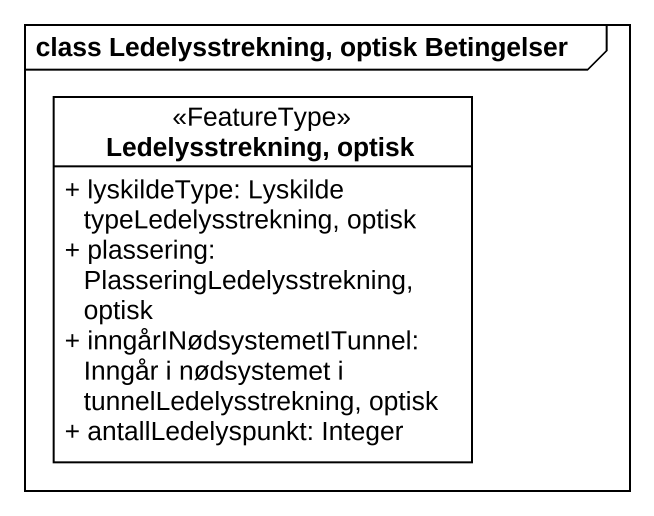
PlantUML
@startuml
mainframe class Ledelysstrekning, optisk Betingelser
hide circle
hide empty members
skinparam classAttributeIconSize 0
class "Ledelysstrekning, optisk" as Ledelysstrekning_optisk <<FeatureType>> {
  + lyskildeType: Lyskilde typeLedelysstrekning, optisk
  + plassering: PlasseringLedelysstrekning, optisk
  + inngårINødsystemetITunnel: Inngår i nødsystemet i tunnelLedelysstrekning, optisk
  + antallLedelyspunkt: Integer
}
@enduml
